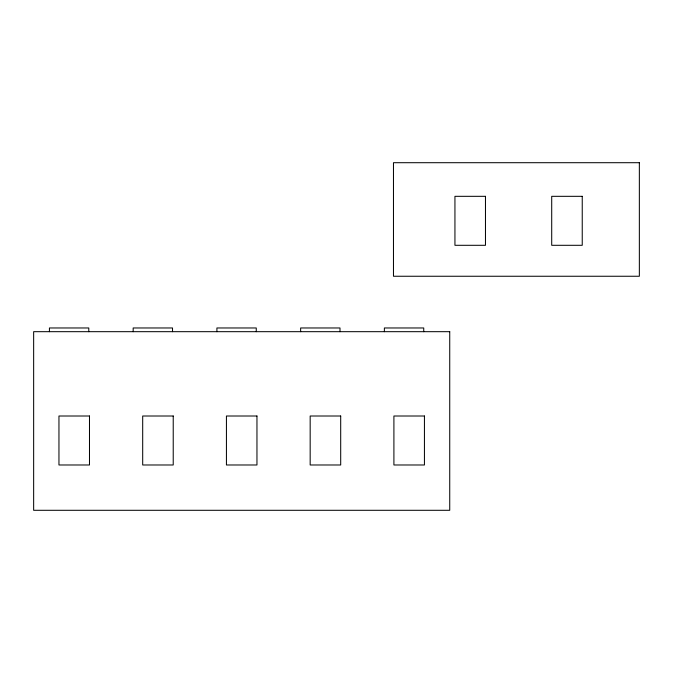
<?xml version="1.0" encoding="UTF-8"?>
<svg xmlns="http://www.w3.org/2000/svg" width="673" height="673" viewBox="0 0 673 673"><rect width="100%" height="100%" fill="white"/><g stroke="black" fill="none" stroke-linecap="round" stroke-linejoin="round"><path stroke-width="1.01" d="M423.738 331.68L423.738 327.97L384.376 327.97L384.376 331.68M340 331.68L340 327.97L300.638 327.97L300.638 331.68M256.262 331.68L256.262 327.97L216.908 327.97L216.908 331.68M172.524 331.68L172.524 327.97L133.17 327.97L133.17 331.68M88.786 331.68L88.786 327.97L49.432 327.97L49.432 331.68M639.35 162.706L393.469 162.706L393.469 276.25L639.35 276.25L639.35 162.706M485.469 196.323L454.94 196.323L454.94 245.3L485.469 245.3L485.469 196.323M582.238 196.323L551.709 196.323L551.709 245.3L582.238 245.3L582.238 196.323M449.732 331.68L33.65 331.68L33.65 510.294L449.732 510.294L449.732 331.68M89.484 416.007L58.955 416.007L58.955 464.984L89.484 464.984L89.484 416.007M173.222 416.007L142.693 416.007L142.693 464.984L173.222 464.984L173.222 416.007M256.96 416.007L226.431 416.007L226.431 464.984L256.96 464.984L256.96 416.007M340.698 416.007L310.169 416.007L310.169 464.984L340.698 464.984L340.698 416.007M424.436 416.007L393.907 416.007L393.907 464.984L424.436 464.984L424.436 416.007"/></g></svg>
